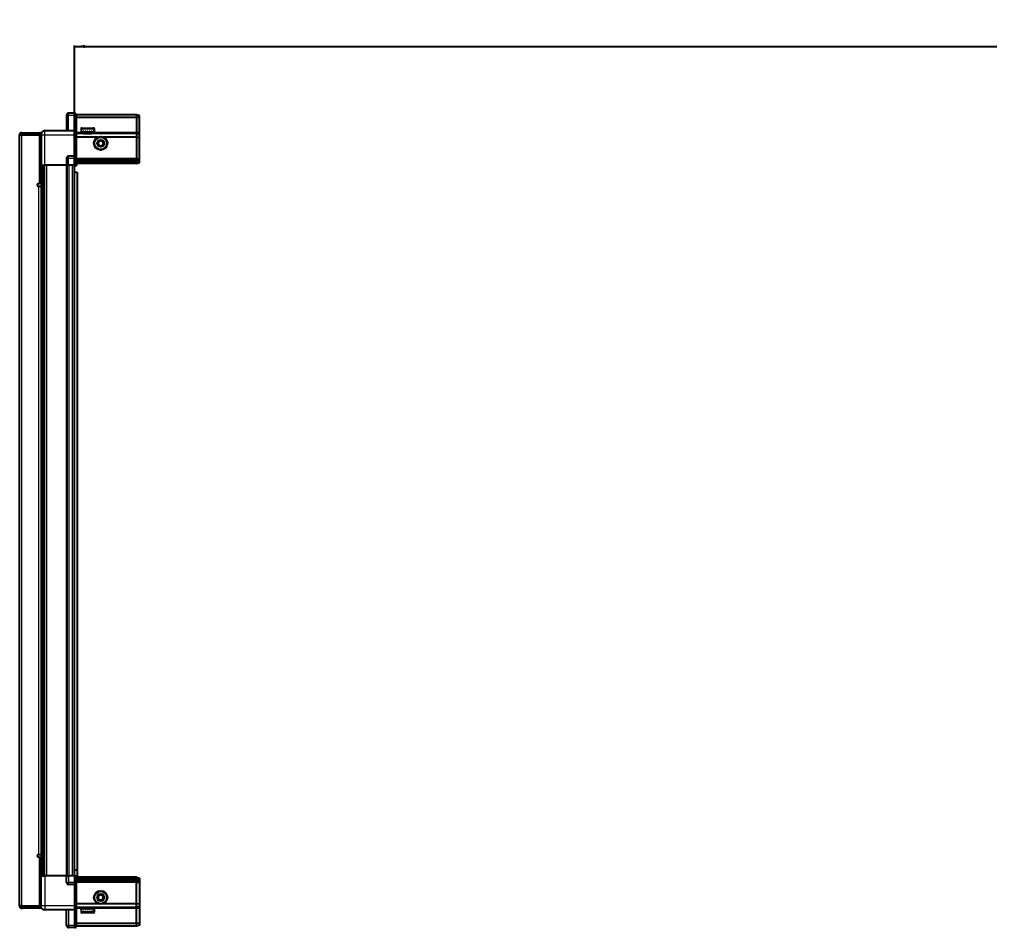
# Model space of a CAD drawing. Header units: millimetres. Extents: x 834 to 5046, y -1310 to 2026.
# Drawn here: x 1857 to 2795, y 1084 to 1960 of the extents above; entities that cross this region are included whole.
import ezdxf

# ---------------------------------------------------------------- set-up
doc = ezdxf.new("R2010")
doc.units = ezdxf.units.MM
doc.layers.add('FORMAT', color=7, linetype='Continuous')
doc.styles.add('SLDTEXTSTYLE0', font='TXT', dxfattribs={"width": 0.75})
doc.dimstyles.new('SLDDIMSTYLE0', dxfattribs={"dimtxt": 20, "dimasz": 10, "dimexe": 0, "dimexo": 0.0625, "dimgap": 5, "dimtad": 2, "dimdec": 1, "dimrnd": 1e-09, "dimzin": 12, "dimdsep": 46, "dimtxsty": 'SLDTEXTSTYLE0', "dimsah": 1, "dimcen": 0.09, "dimadec": 0, "dimazin": 3, "dimtfac": 1, "dimtofl": 0, "dimtmove": 0, "dimatfit": 3, "dimfxl": 0, "dimfrac": 2, "dimtolj": 1, "dimtzin": 12, "dimarcsym": 0})

# ---------------------------------------------------------------- blocks, each defined once
blk = doc.blocks.new('_D_4')
at = {"layer": 'FORMAT'}
for p, q in [((1910.07, 1819.77), (1910.07, 1935.26)), ((1910.07, 1934.26), (4010.07, 1934.26)), ((4010.07, 1819.77), (4010.07, 1935.26))]:
    blk.add_line(p, q, dxfattribs=at)
for points in [[(1910.07, 1934.26), (1920.07, 1932.72), (1920.07, 1935.8)], [(4010.07, 1934.26), (4000.07, 1935.8), (4000.07, 1932.72)]]:
    blk.add_solid(points, dxfattribs=at)
at = {"layer": 'FORMAT', "insert": (2930.51, 1960.04), "char_height": 20, "attachment_point": 1, "style": 'SLDTEXTSTYLE0'}
blk.add_mtext('2100', dxfattribs=at)

msp = doc.modelspace()

# ---------------------------------------------------------------- linework, layer by layer
at = {"color": 7, "linetype": 'Continuous', "lineweight": 25}
for p, q in [((1902.22, 1867.76), (1902.22, 1852.76)), ((1910.22, 1869.76), (1904.22, 1869.76)), ((1910.22, 1869.76), (1910.55, 1869.76)), ((1910.22, 1869.76), (1910.22, 1867.76)), ((1910.22, 1852.96), (1910.22, 1867.76)), ((1910.22, 1852.96), (1910.22, 1867.76)), ((1911.42, 1869.26), (1910.55, 1869.76)), ((1911.42, 1867.76), (1911.42, 1869.26)), ((1969.72, 1868.26), (1911.42, 1868.26)), ((1911.42, 1867.76), (1911.42, 1852.96)), ((1969.72, 1868.26), (1969.72, 1865.76)), ((1972.72, 1867.45), (1969.72, 1868.26)), ((1972.72, 1865.6), (1972.72, 1867.45)), ((1969.72, 1865.76), (1911.42, 1865.76)), ((1969.72, 1865.76), (1969.72, 1851.26)), ((1972.72, 1865.6), (1969.72, 1865.76)), ((1972.72, 1851.26), (1972.72, 1865.6)), ((1858.22, 1848.91), (1856.72, 1848.91)), ((1856.72, 1848.41), (1856.72, 1848.91)), ((1856.72, 1105.11), (1856.72, 1848.41)), ((1858.82, 1849.51), (1858.82, 1851.01)), ((1858.82, 1851.01), (1859.72, 1851.01)), ((1858.82, 1849.51), (1859.72, 1849.51)), ((1858.82, 1849.01), (1876.22, 1849.01)), ((1859.72, 1851.01), (1876.22, 1851.01)), ((1859.72, 1849.51), (1859.72, 1851.01)), ((1859.72, 1849.51), (1876.22, 1849.51)), ((1876.22, 1849.51), (1876.22, 1851.01)), ((1877.72, 1849.01), (1876.22, 1849.01)), ((1876.22, 1849.01), (1876.22, 1801.51)), ((1877.72, 1848.76), (1877.72, 1819.76)), ((1910.22, 1852.76), (1881.22, 1852.76)), ((1910.22, 1852.76), (1910.22, 1852.96)), ((1910.22, 1852.76), (1911.42, 1852.76)), ((1910.22, 1848.76), (1910.22, 1852.76)), ((1910.22, 1828.46), (1910.22, 1848.76)), ((1911.42, 1852.96), (1911.42, 1852.76)), ((1911.42, 1852.76), (1911.42, 1848.76)), ((1969.72, 1850.26), (1911.42, 1850.26)), ((1911.42, 1848.76), (1911.42, 1828.46)), ((1916.22, 1854.66), (1916.22, 1852.26)), ((1916.22, 1852.26), (1916.22, 1851.76)), ((1916.22, 1851.76), (1916.35, 1851.76)), ((1916.54, 1852.26), (1916.35, 1852.26)), ((1916.35, 1852.26), (1916.35, 1851.76)), ((1916.35, 1851.76), (1916.54, 1851.76)), ((1916.54, 1852.26), (1916.54, 1851.76)), ((1916.54, 1851.76), (1917.07, 1851.76)), ((1917.02, 1855.46), (1924.19, 1855.46)), ((1917.47, 1852.26), (1917.07, 1852.26)), ((1917.07, 1852.26), (1917.07, 1851.76)), ((1917.07, 1851.76), (1917.47, 1851.76)), ((1917.47, 1852.26), (1917.47, 1851.76)), ((1917.47, 1851.76), (1918.34, 1851.76)), ((1918.32, 1851.76), (1918.32, 1851.66)), ((1918.32, 1851.66), (1927.12, 1851.66)), ((1918.92, 1852.26), (1918.34, 1852.26)), ((1918.34, 1852.26), (1918.34, 1851.76)), ((1918.34, 1851.76), (1918.92, 1851.76)), ((1918.72, 1851.26), (1919.41, 1850.77)), ((1918.72, 1851.26), (1923.75, 1851.26)), ((1919.41, 1850.77), (1918.72, 1850.29)), ((1918.72, 1850.29), (1918.72, 1850.26)), ((1918.72, 1850.29), (1923.75, 1850.29)), ((1918.92, 1852.26), (1918.92, 1851.76)), ((1918.92, 1851.76), (1920.04, 1851.76)), ((1919.41, 1850.77), (1923.57, 1850.77)), ((1920.73, 1852.26), (1920.04, 1852.26)), ((1920.04, 1852.26), (1920.04, 1851.76)), ((1920.04, 1851.76), (1920.73, 1851.76)), ((1920.73, 1852.26), (1920.73, 1851.76)), ((1920.73, 1851.76), (1922, 1851.76)), ((1922.74, 1852.26), (1922, 1852.26)), ((1922, 1852.26), (1922, 1851.76)), ((1922, 1851.76), (1922.23, 1851.76)), ((1922.23, 1852.26), (1922.23, 1851.76)), ((1922.73, 1852.26), (1922.73, 1851.76)), ((1922.73, 1851.76), (1922.74, 1851.76)), ((1922.74, 1852.26), (1922.74, 1851.76)), ((1922.74, 1851.76), (1924.03, 1851.76)), ((1923.57, 1850.77), (1926.03, 1850.77)), ((1923.75, 1851.26), (1926.72, 1851.26)), ((1923.75, 1850.29), (1926.72, 1850.29)), ((1924.75, 1852.26), (1924.03, 1852.26)), ((1924.03, 1852.26), (1924.03, 1851.76)), ((1924.09, 1852.26), (1924.09, 1851.76)), ((1924.09, 1851.76), (1924.75, 1851.76)), ((1924.19, 1855.46), (1928.42, 1855.46)), ((1924.75, 1852.26), (1924.75, 1851.76)), ((1924.75, 1851.76), (1925.94, 1851.76)), ((1926.56, 1852.26), (1925.94, 1852.26)), ((1925.94, 1852.26), (1925.94, 1851.76)), ((1925.94, 1851.76), (1926.56, 1851.76)), ((1926.03, 1850.77), (1926.72, 1851.26)), ((1926.72, 1850.29), (1926.03, 1850.77)), ((1926.56, 1852.26), (1926.56, 1851.76)), ((1926.56, 1851.76), (1927.52, 1851.76)), ((1926.72, 1850.26), (1926.72, 1850.29)), ((1927.12, 1851.66), (1927.12, 1851.76)), ((1927.99, 1852.26), (1927.52, 1852.26)), ((1927.52, 1852.26), (1927.52, 1851.76)), ((1927.52, 1851.76), (1927.99, 1851.76)), ((1927.99, 1852.26), (1927.99, 1851.76)), ((1927.99, 1851.76), (1928.64, 1851.76)), ((1928.91, 1852.26), (1928.64, 1852.26)), ((1928.64, 1852.26), (1928.64, 1851.76)), ((1928.64, 1851.76), (1928.91, 1851.76)), ((1928.91, 1852.26), (1928.91, 1851.76)), ((1928.91, 1851.76), (1929.18, 1851.76)), ((1929.22, 1852.26), (1929.18, 1852.26)), ((1929.18, 1852.26), (1929.18, 1851.76)), ((1929.18, 1851.76), (1929.22, 1851.76)), ((1929.22, 1852.26), (1929.22, 1854.66)), ((1929.22, 1852.26), (1929.22, 1851.76)), ((1969.72, 1851.26), (1969.72, 1850.26)), ((1969.72, 1850.26), (1969.72, 1846.76)), ((1972.72, 1849.45), (1969.72, 1850.26)), ((1972.72, 1849.45), (1972.72, 1851.26)), ((1972.72, 1846.42), (1972.72, 1849.45)), ((1932.72, 1846.76), (1911.42, 1846.76)), ((1969.72, 1846.76), (1937.72, 1846.76)), ((1969.72, 1846.76), (1969.72, 1826.26)), ((1969.72, 1846.76), (1972.72, 1846.42)), ((1972.72, 1826.26), (1972.72, 1846.42)), ((1876.22, 1822.51), (1877.72, 1822.51)), ((1877.72, 1819.76), (1876.22, 1819.76)), ((1878.37, 1133.76), (1878.37, 1819.76)), ((1880.16, 1819.76), (1880.16, 1133.76)), ((1880.2, 1819.76), (1880.2, 1133.76)), ((1902.22, 1819.76), (1881.22, 1819.76)), ((1902.22, 1826.26), (1902.22, 1819.76)), ((1902.22, 1819.76), (1904.22, 1819.76)), ((1902.87, 1133.76), (1902.87, 1819.76)), ((1910.22, 1828.26), (1904.22, 1828.26)), ((1910.22, 1819.76), (1904.22, 1819.76)), ((1910.07, 1133.76), (1910.07, 1819.76)), ((1910.22, 1828.26), (1910.22, 1828.46)), ((1910.22, 1828.26), (1910.22, 1826.26)), ((1910.22, 1828.26), (1911.42, 1828.26)), ((1910.22, 1819.76), (1910.22, 1826.26)), ((1910.22, 1819.76), (1910.22, 1826.26)), ((1910.22, 1819.76), (1910.55, 1819.76)), ((1910.22, 1819.76), (1910.22, 1819.76)), ((1910.55, 1819.76), (1910.55, 1826.26)), ((1911.42, 1819.76), (1910.55, 1819.76)), ((1910.55, 1819.76), (1910.55, 1819.76)), ((1911.42, 1828.46), (1911.42, 1828.26)), ((1911.42, 1827.58), (1911.42, 1828.26)), ((1911.42, 1827.58), (1911.42, 1819.76)), ((1969.72, 1825.26), (1911.42, 1825.26)), ((1969.72, 1824.26), (1911.42, 1824.26)), ((1969.72, 1822.76), (1911.42, 1822.76)), ((1969.72, 1821.26), (1911.42, 1821.26)), ((1969.72, 1826.26), (1969.72, 1825.26)), ((1969.72, 1825.26), (1969.72, 1824.26)), ((1969.72, 1825.26), (1972.72, 1824.45)), ((1969.72, 1824.26), (1969.72, 1822.76)), ((1969.72, 1824.26), (1972.72, 1823.71)), ((1969.72, 1822.76), (1972.72, 1823.21)), ((1969.72, 1822.76), (1969.72, 1821.26)), ((1969.72, 1821.26), (1972.72, 1822.06)), ((1972.72, 1824.45), (1972.72, 1826.26)), ((1972.72, 1823.71), (1972.72, 1824.45)), ((1972.72, 1823.21), (1972.72, 1823.71)), ((1972.72, 1822.06), (1972.72, 1823.21)), ((1910.07, 1812.76), (1912.57, 1812.76)), ((1912.57, 1812.76), (1912.57, 1139.26)), ((1876.22, 1801.51), (1874.87, 1801.51)), ((1874.87, 1799.51), (1875.62, 1799.51)), ((1875.62, 1799.51), (1877.72, 1799.51)), ((1877.72, 1799.51), (1877.72, 1154.01)), ((1875.62, 1154.01), (1874.87, 1154.01)), ((1877.72, 1154.01), (1875.62, 1154.01)), ((1874.87, 1152.01), (1876.22, 1152.01)), ((1876.22, 1152.01), (1876.22, 1104.51)), ((1912.57, 1139.26), (1910.07, 1139.26)), ((1912.57, 1139.26), (1912.57, 1132.26)), ((1877.72, 1133.76), (1876.22, 1133.76)), ((1877.72, 1131.01), (1876.22, 1131.01)), ((1877.72, 1104.76), (1877.72, 1133.76)), ((1902.22, 1133.76), (1881.22, 1133.76)), ((1902.22, 1127.26), (1902.22, 1133.76)), ((1902.22, 1133.76), (1904.22, 1133.76)), ((1910.22, 1133.76), (1904.22, 1133.76)), ((1910.22, 1127.26), (1910.22, 1133.76)), ((1910.22, 1133.76), (1910.55, 1133.76)), ((1910.22, 1127.26), (1910.22, 1125.26)), ((1910.22, 1127.26), (1910.22, 1125.26)), ((1910.55, 1127.26), (1910.55, 1133.76)), ((1910.55, 1133.76), (1911.42, 1133.76)), ((1911.42, 1133.76), (1911.42, 1125.93)), ((1969.72, 1132.26), (1911.42, 1132.26)), ((1969.72, 1130.76), (1911.42, 1130.76)), ((1969.72, 1129.26), (1911.42, 1129.26)), ((1969.72, 1128.26), (1911.42, 1128.26)), ((1911.42, 1125.26), (1911.42, 1125.93)), ((1969.72, 1130.76), (1969.72, 1132.26)), ((1969.72, 1132.26), (1972.72, 1131.45)), ((1969.72, 1129.26), (1969.72, 1130.76)), ((1969.72, 1130.76), (1972.72, 1130.3)), ((1969.72, 1129.26), (1972.72, 1129.8)), ((1969.72, 1128.26), (1969.72, 1129.26)), ((1969.72, 1128.26), (1972.72, 1129.06)), ((1969.72, 1127.26), (1969.72, 1128.26)), ((1969.72, 1106.76), (1969.72, 1127.26)), ((1972.72, 1131.45), (1972.72, 1130.3)), ((1972.72, 1130.3), (1972.72, 1129.8)), ((1972.72, 1129.8), (1972.72, 1129.06)), ((1972.72, 1129.06), (1972.72, 1127.26)), ((1972.72, 1127.26), (1972.72, 1107.09)), ((1910.22, 1125.26), (1904.22, 1125.26)), ((1910.22, 1125.26), (1911.42, 1125.26)), ((1910.22, 1125.06), (1910.22, 1125.26)), ((1910.22, 1104.76), (1910.22, 1125.06)), ((1911.42, 1125.26), (1911.42, 1125.06)), ((1911.42, 1125.06), (1911.42, 1104.76)), ((1932.72, 1106.76), (1911.42, 1106.76)), ((1969.72, 1106.76), (1937.72, 1106.76)), ((1969.72, 1106.76), (1972.72, 1107.09)), ((1969.72, 1103.26), (1969.72, 1106.76)), ((1972.72, 1107.09), (1972.72, 1104.06)), ((1856.72, 1104.61), (1856.72, 1105.11)), ((1858.22, 1104.61), (1856.72, 1104.61)), ((1876.22, 1104.51), (1858.82, 1104.51)), ((1858.82, 1104.01), (1858.82, 1102.51)), ((1858.82, 1104.01), (1859.72, 1104.01)), ((1858.82, 1102.51), (1859.72, 1102.51)), ((1859.72, 1104.01), (1859.72, 1102.51)), ((1876.22, 1104.01), (1859.72, 1104.01)), ((1876.22, 1102.51), (1859.72, 1102.51)), ((1876.22, 1104.51), (1877.72, 1104.51)), ((1876.22, 1104.01), (1876.22, 1102.51)), ((1910.22, 1100.76), (1881.22, 1100.76)), ((1902.22, 1085.76), (1902.22, 1100.76)), ((1910.22, 1100.76), (1910.22, 1104.76)), ((1910.22, 1100.76), (1911.42, 1100.76)), ((1910.22, 1100.56), (1910.22, 1100.76)), ((1910.22, 1085.76), (1910.22, 1100.56)), ((1911.42, 1104.76), (1911.42, 1100.76)), ((1969.72, 1103.26), (1911.42, 1103.26)), ((1911.42, 1100.76), (1911.42, 1100.56)), ((1911.42, 1100.56), (1911.42, 1085.76)), ((1916.22, 1101.76), (1916.22, 1098.86)), ((1916.32, 1101.76), (1916.22, 1101.76)), ((1916.32, 1101.26), (1916.32, 1101.76)), ((1916.48, 1101.76), (1916.32, 1101.76)), ((1916.32, 1101.26), (1916.48, 1101.26)), ((1916.48, 1101.26), (1916.48, 1101.76)), ((1916.97, 1101.76), (1916.48, 1101.76)), ((1916.97, 1101.26), (1916.97, 1101.76)), ((1917.35, 1101.76), (1916.97, 1101.76)), ((1916.97, 1101.26), (1917.35, 1101.26)), ((1917.17, 1098.06), (1917.02, 1098.06)), ((1928.42, 1098.06), (1917.17, 1098.06)), ((1917.35, 1101.26), (1917.35, 1101.76)), ((1918.19, 1101.76), (1917.35, 1101.76)), ((1918.19, 1101.26), (1918.19, 1101.76)), ((1918.75, 1101.76), (1918.19, 1101.76)), ((1918.19, 1101.26), (1918.75, 1101.26)), ((1918.32, 1101.86), (1918.32, 1101.76)), ((1923.72, 1101.86), (1918.32, 1101.86)), ((1918.72, 1103.26), (1918.72, 1103.22)), ((1918.72, 1103.22), (1919.41, 1102.74)), ((1918.82, 1103.22), (1918.72, 1103.22)), ((1919.41, 1102.74), (1918.72, 1102.26)), ((1918.82, 1102.26), (1918.72, 1102.26)), ((1918.75, 1101.26), (1918.75, 1101.76)), ((1919.85, 1101.76), (1918.75, 1101.76)), ((1926.72, 1103.22), (1918.82, 1103.22)), ((1926.72, 1102.26), (1918.82, 1102.26)), ((1919.5, 1102.74), (1919.41, 1102.74)), ((1926.03, 1102.74), (1919.5, 1102.74)), ((1919.85, 1101.26), (1919.85, 1101.76)), ((1920.54, 1101.76), (1919.85, 1101.76)), ((1919.85, 1101.26), (1920.54, 1101.26)), ((1920.54, 1101.26), (1920.54, 1101.76)), ((1921.8, 1101.76), (1920.54, 1101.76)), ((1921.8, 1101.26), (1921.8, 1101.76)), ((1922.1, 1101.76), (1921.8, 1101.76)), ((1921.8, 1101.26), (1922.53, 1101.26)), ((1922.1, 1101.26), (1922.1, 1101.76)), ((1922.53, 1101.26), (1922.53, 1101.76)), ((1923.83, 1101.76), (1922.53, 1101.76)), ((1927.12, 1101.86), (1923.72, 1101.86)), ((1923.83, 1101.26), (1923.83, 1101.76)), ((1923.83, 1101.26), (1924.55, 1101.26)), ((1923.96, 1101.26), (1923.96, 1101.76)), ((1924.55, 1101.76), (1923.96, 1101.76)), ((1924.55, 1101.26), (1924.55, 1101.76)), ((1925.76, 1101.76), (1924.55, 1101.76)), ((1925.76, 1101.26), (1925.76, 1101.76)), ((1926.39, 1101.76), (1925.76, 1101.76)), ((1925.76, 1101.26), (1926.39, 1101.26)), ((1926.03, 1102.74), (1926.72, 1103.22)), ((1926.72, 1102.26), (1926.03, 1102.74)), ((1926.39, 1101.26), (1926.39, 1101.76)), ((1927.38, 1101.76), (1926.39, 1101.76)), ((1926.72, 1103.22), (1926.72, 1103.26)), ((1927.12, 1101.76), (1927.12, 1101.86)), ((1927.38, 1101.26), (1927.38, 1101.76)), ((1927.87, 1101.76), (1927.38, 1101.76)), ((1927.38, 1101.26), (1927.87, 1101.26)), ((1927.87, 1101.26), (1927.87, 1101.76)), ((1928.55, 1101.76), (1927.87, 1101.76)), ((1928.55, 1101.26), (1928.55, 1101.76)), ((1928.84, 1101.76), (1928.55, 1101.76)), ((1928.55, 1101.26), (1928.84, 1101.26)), ((1928.84, 1101.26), (1928.84, 1101.76)), ((1929.15, 1101.76), (1928.84, 1101.76)), ((1929.15, 1101.26), (1929.15, 1101.76)), ((1929.22, 1101.76), (1929.15, 1101.76)), ((1929.15, 1101.26), (1929.22, 1101.26)), ((1929.22, 1098.86), (1929.22, 1101.76)), ((1929.22, 1101.26), (1929.22, 1101.76)), ((1929.22, 1101.76), (1929.22, 1101.76)), ((1972.72, 1104.06), (1969.72, 1103.26)), ((1969.72, 1102.26), (1969.72, 1103.26)), ((1969.72, 1087.76), (1969.72, 1102.26)), ((1972.72, 1104.06), (1972.72, 1102.26)), ((1972.72, 1102.26), (1972.72, 1087.91)), ((1910.22, 1083.76), (1904.22, 1083.76)), ((1910.22, 1085.76), (1910.22, 1083.76)), ((1910.22, 1083.76), (1910.55, 1083.76)), ((1910.22, 1083.76), (1910.22, 1083.76)), ((1910.22, 1083.76), (1910.55, 1083.76)), ((1910.55, 1083.76), (1911.42, 1084.26)), ((1910.55, 1083.76), (1911.42, 1084.26)), ((1969.72, 1087.76), (1911.42, 1087.76)), ((1911.42, 1084.26), (1911.42, 1085.76)), ((1969.72, 1085.26), (1911.42, 1085.26)), ((1972.72, 1087.91), (1969.72, 1087.76)), ((1969.72, 1085.26), (1969.72, 1087.76)), ((1972.72, 1086.06), (1969.72, 1085.26)), ((1972.72, 1087.91), (1972.72, 1086.06))]:
    msp.add_line(p, q, dxfattribs=at)
at = {"color": 8, "linetype": 'Continuous', "lineweight": 18}
for p, q in [((1904.22, 1867.76), (1902.22, 1867.76)), ((1904.22, 1867.76), (1904.22, 1869.76)), ((1904.22, 1852.76), (1904.22, 1867.76)), ((1910.22, 1867.76), (1904.22, 1867.76)), ((1910.22, 1867.76), (1911.42, 1867.76)), ((1858.82, 1849.01), (1858.82, 1104.51)), ((1881.22, 1819.76), (1881.22, 1848.76)), ((1910.22, 1848.76), (1881.22, 1848.76)), ((1910.22, 1852.96), (1911.42, 1852.96)), ((1910.22, 1848.76), (1911.42, 1848.76)), ((1918.72, 1851.26), (1911.42, 1851.26)), ((1916.22, 1854.66), (1924.39, 1854.66)), ((1924.39, 1854.66), (1929.22, 1854.66)), ((1969.72, 1851.26), (1926.72, 1851.26)), ((1972.72, 1851.26), (1969.72, 1851.26)), ((1877.72, 1799.51), (1877.72, 1819.76)), ((1878.96, 1819.76), (1878.96, 1133.76)), ((1881.4, 1133.76), (1881.4, 1819.76)), ((1882.82, 1819.76), (1882.82, 1133.76)), ((1902.22, 1826.26), (1904.22, 1826.26)), ((1902.22, 1133.76), (1902.22, 1819.76)), ((1904.22, 1826.26), (1904.22, 1828.26)), ((1904.22, 1819.76), (1904.22, 1826.26)), ((1910.22, 1826.26), (1904.22, 1826.26)), ((1904.87, 1133.76), (1904.87, 1819.76)), ((1908.07, 1133.76), (1908.07, 1819.76)), ((1910.22, 1828.46), (1911.42, 1828.46)), ((1910.22, 1826.26), (1910.55, 1826.26)), ((1910.22, 1819.76), (1910.55, 1819.76)), ((1969.72, 1826.26), (1911.42, 1826.26)), ((1969.72, 1826.26), (1972.72, 1826.26)), ((1875.62, 1154.01), (1875.62, 1799.51)), ((1877.72, 1133.76), (1877.72, 1154.01)), ((1881.22, 1133.76), (1881.22, 1104.76)), ((1902.22, 1127.26), (1904.22, 1127.26)), ((1904.22, 1133.76), (1904.22, 1127.26)), ((1904.22, 1127.26), (1904.22, 1125.26)), ((1910.22, 1127.26), (1904.22, 1127.26)), ((1910.22, 1127.26), (1910.55, 1127.26)), ((1969.72, 1127.26), (1911.42, 1127.26)), ((1969.72, 1127.26), (1972.72, 1127.26)), ((1911.42, 1125.06), (1910.22, 1125.06)), ((1910.22, 1104.76), (1881.22, 1104.76)), ((1904.22, 1100.76), (1904.22, 1085.76)), ((1910.22, 1104.76), (1911.42, 1104.76)), ((1911.42, 1100.56), (1910.22, 1100.56)), ((1918.72, 1102.26), (1911.42, 1102.26)), ((1916.39, 1098.86), (1916.22, 1098.86)), ((1929.22, 1098.86), (1916.39, 1098.86)), ((1969.72, 1102.26), (1926.72, 1102.26)), ((1972.72, 1102.26), (1969.72, 1102.26)), ((1904.22, 1085.76), (1902.22, 1085.76)), ((1904.22, 1085.76), (1904.22, 1083.76)), ((1910.22, 1085.76), (1904.22, 1085.76)), ((1910.22, 1085.76), (1911.42, 1085.76))]:
    msp.add_line(p, q, dxfattribs=at)
at = {"color": 7, "linetype": 'Continuous', "lineweight": 25}
for centre, radius in [((1935.22, 1840.76), 6.5), ((1935.22, 1840.76), 3.46), ((1935.22, 1112.76), 6.5), ((1935.22, 1112.76), 3.46)]:
    msp.add_circle(centre, radius, dxfattribs=at)
at = {"color": 8, "linetype": 'Continuous', "lineweight": 18}
for centre in [(1935.22, 1840.76), (1935.22, 1112.76)]:
    msp.add_circle(centre, 5.7, dxfattribs=at)
at = {"color": 7, "linetype": 'Continuous', "lineweight": 25}
for centre, radius, start, end in [((1904.22, 1867.76), 2, 90, 180), ((1858.72, 1848.51), 0.5, 90, 117.52901), ((1876.12, 1848.91), 0.6, 9.59407, 90), ((1876.12, 1848.91), 2.1, 32.2369, 87.2706), ((1917.02, 1854.66), 0.8, 90, 180), ((1918.32, 1851.26), 0.4, 0, 90), ((1927.12, 1851.26), 0.4, 90, 180), ((1928.42, 1854.66), 0.8, 0, 90), ((1935.22, 1840.76), 2.5, 161.00659, 221.00659), ((1935.22, 1840.76), 2.5, 101.00659, 161.00659), ((1935.22, 1840.76), 2.5, 221.00659, 281.00659), ((1935.22, 1840.76), 2.5, 41.00659, 101.00659), ((1935.22, 1840.76), 2.5, 281.00659, 341.00659), ((1935.22, 1840.76), 2.5, 341.00659, 41.00659), ((1904.22, 1826.26), 2, 90, 180), ((1907.57, 1822.41), 5, 300, 346.70293), ((1874.87, 1800.51), 1, 90, 270), ((1874.87, 1153.01), 1, 90, 270), ((1904.22, 1127.26), 2, 180, 270), ((1935.22, 1112.76), 2.5, 127.98423, 187.98423), ((1935.22, 1112.76), 2.5, 187.98423, 247.98423), ((1935.22, 1112.76), 2.5, 67.98423, 127.98423), ((1935.22, 1112.76), 2.5, 247.98423, 307.98423), ((1935.22, 1112.76), 2.5, 7.98423, 67.98423), ((1935.22, 1112.76), 2.5, 307.98423, 7.98423), ((1858.72, 1105.01), 0.5, 243.29122, 270), ((1876.12, 1104.61), 0.6, 270, 350.40593), ((1876.12, 1104.61), 2.1, 272.7294, 327.8305), ((1917.02, 1098.86), 0.8, 180, 270), ((1918.32, 1102.26), 0.4, 270, 360), ((1927.12, 1102.26), 0.4, 180, 270), ((1928.42, 1098.86), 0.8, 270, 360), ((1904.22, 1085.76), 2, 180, 270)]:
    msp.add_arc(centre, radius, start, end, dxfattribs=at)
for centre, start_param, end_param in [((1914.02, 1826.26), 2.418858, 3.141593), ((1914.02, 1127.26), 3.141593, 3.864327)]:
    msp.add_ellipse(centre, major_axis=(3.46, 0), ratio=0.57735, start_param=start_param, end_param=end_param, dxfattribs=at)
for points, knots in [([(1858.82, 1851.01), (1858.57, 1850.98), (1858.07, 1850.93), (1857.43, 1850.54), (1856.97, 1849.98), (1856.75, 1849.4), (1856.73, 1849.03), (1856.72, 1848.91)], [0, 0, 0, 0, 0.230255, 0.448522, 0.666786, 0.88505, 1, 1, 1, 1]), ([(1856.72, 1848.41), (1856.75, 1848.45), (1856.8, 1848.54), (1857.19, 1848.68), (1857.75, 1848.81), (1858.33, 1848.92), (1858.69, 1848.98), (1858.82, 1849.01)], [0, 0, 0, 0, 0.2302553, 0.4485219, 0.6667858, 0.8850496, 1, 1, 1, 1]), ([(1881.22, 1852.76), (1880.78, 1852.71), (1880.1, 1852.64), (1879.29, 1852.2), (1878.73, 1851.75), (1878.27, 1851.19), (1877.84, 1850.37), (1877.77, 1849.7), (1877.72, 1849.26)], [0, 0, 0, 0, 0.239457, 0.368361, 0.5, 0.631639, 0.760543, 1, 1, 1, 1]), ([(1877.72, 1849.26), (1877.72, 1849.25), (1877.72, 1849.24), (1877.72, 1849.12), (1877.72, 1848.95), (1877.72, 1848.82), (1877.72, 1848.76)], [0, 0, 0, 0, 0.249394, 0.500333, 0.750167, 1, 1, 1, 1]), ([(1932.39, 1840.21), (1932.55, 1840.69), (1932.87, 1841.61), (1933.18, 1842.51), (1933.33, 1842.94)], [0, 0, 0, 0, 0.534686, 1, 1, 1, 1]), ([(1934.28, 1838.03), (1934.05, 1838.29), (1933.51, 1838.91), (1932.86, 1839.66), (1932.47, 1840.11), (1932.39, 1840.21)], [0, 0, 0, 0, 0.362901, 0.866875, 1, 1, 1, 1]), ([(1933.33, 1842.94), (1933.83, 1843.03), (1934.78, 1843.22), (1935.72, 1843.4), (1936.16, 1843.49)], [0, 0, 0, 0, 0.534686, 1, 1, 1, 1]), ([(1937.11, 1838.58), (1936.61, 1838.48), (1935.66, 1838.3), (1934.72, 1838.11), (1934.28, 1838.03)], [0, 0, 0, 0, 0.534686, 1, 1, 1, 1]), ([(1936.16, 1843.49), (1936.24, 1843.39), (1936.63, 1842.94), (1937.29, 1842.19), (1937.83, 1841.57), (1938.05, 1841.31)], [0, 0, 0, 0, 0.133125, 0.637099, 1, 1, 1, 1]), ([(1938.05, 1841.31), (1937.89, 1840.82), (1937.57, 1839.91), (1937.26, 1839), (1937.11, 1838.58)], [0, 0, 0, 0, 0.534686, 1, 1, 1, 1]), ([(1877.72, 1819.76), (1877.76, 1819.76), (1877.84, 1819.76), (1878.44, 1819.76), (1879.33, 1819.76), (1880.31, 1819.76), (1880.96, 1819.76), (1881.22, 1819.76)], [0, 0, 0, 0, 0.214694, 0.429388, 0.644082, 0.858775, 1, 1, 1, 1]), ([(1877.72, 1133.76), (1877.76, 1133.76), (1877.84, 1133.76), (1878.44, 1133.76), (1879.33, 1133.76), (1880.31, 1133.76), (1880.96, 1133.76), (1881.22, 1133.76)], [0, 0, 0, 0, 0.214694, 0.429388, 0.644082, 0.858775, 1, 1, 1, 1]), ([(1932.54, 1113.84), (1932.95, 1114.16), (1933.71, 1114.75), (1934.47, 1115.34), (1934.82, 1115.62)], [0, 0, 0, 0, 0.534686, 1, 1, 1, 1]), ([(1932.94, 1110.98), (1932.93, 1111.1), (1932.84, 1111.7), (1932.71, 1112.68), (1932.59, 1113.5), (1932.54, 1113.84)], [0, 0, 0, 0, 0.133125, 0.637099, 1, 1, 1, 1]), ([(1935.62, 1109.9), (1935.14, 1110.09), (1934.25, 1110.45), (1933.36, 1110.81), (1932.94, 1110.98)], [0, 0, 0, 0, 0.534686, 1, 1, 1, 1]), ([(1934.82, 1115.62), (1935.3, 1115.42), (1936.19, 1115.06), (1937.08, 1114.7), (1937.49, 1114.53)], [0, 0, 0, 0, 0.534686, 1, 1, 1, 1]), ([(1937.9, 1111.67), (1937.49, 1111.36), (1936.73, 1110.76), (1935.97, 1110.17), (1935.62, 1109.9)], [0, 0, 0, 0, 0.534686, 1, 1, 1, 1]), ([(1937.49, 1114.53), (1937.54, 1114.19), (1937.66, 1113.38), (1937.8, 1112.39), (1937.88, 1111.8), (1937.9, 1111.67)], [0, 0, 0, 0, 0.362901, 0.866875, 1, 1, 1, 1]), ([(1858.82, 1104.51), (1858.57, 1104.55), (1858.07, 1104.64), (1857.43, 1104.78), (1856.97, 1104.91), (1856.75, 1105.02), (1856.73, 1105.08), (1856.72, 1105.11)], [0, 0, 0, 0, 0.230255, 0.448522, 0.666786, 0.88505, 1, 1, 1, 1]), ([(1856.72, 1104.61), (1856.75, 1104.35), (1856.8, 1103.86), (1857.19, 1103.22), (1857.75, 1102.75), (1858.33, 1102.53), (1858.69, 1102.51), (1858.82, 1102.51)], [0, 0, 0, 0, 0.230255, 0.448522, 0.666786, 0.88505, 1, 1, 1, 1]), ([(1877.72, 1104.26), (1877.72, 1104.26), (1877.72, 1104.28), (1877.72, 1104.4), (1877.72, 1104.56), (1877.72, 1104.69), (1877.72, 1104.76)], [0, 0, 0, 0, 0.249394, 0.500333, 0.750167, 1, 1, 1, 1]), ([(1881.22, 1100.76), (1880.78, 1100.8), (1880.1, 1100.88), (1879.29, 1101.31), (1878.73, 1101.76), (1878.27, 1102.32), (1877.84, 1103.14), (1877.77, 1103.82), (1877.72, 1104.26)], [0, 0, 0, 0, 0.239457, 0.368361, 0.5, 0.631639, 0.760543, 1, 1, 1, 1])]:
    msp.add_open_spline(points, degree=3, knots=knots, dxfattribs=at)
for points in [[(1858.82, 1849.51), (1858.74, 1849.5), (1858.58, 1849.48), (1858.39, 1849.34), (1858.25, 1849.14), (1858.23, 1848.99), (1858.22, 1848.91)], [(1858.22, 1104.61), (1858.23, 1104.53), (1858.25, 1104.37), (1858.39, 1104.17), (1858.58, 1104.03), (1858.74, 1104.02), (1858.82, 1104.01)]]:
    msp.add_open_spline(points, degree=3, dxfattribs=at)
at = {"color": 8, "linetype": 'Continuous', "lineweight": 18}
for points, knots in [([(1881.22, 1848.76), (1880.78, 1848.76), (1880.1, 1848.76), (1879.29, 1848.76), (1878.73, 1848.76), (1878.27, 1848.76), (1877.84, 1848.76), (1877.77, 1848.76), (1877.72, 1848.76)], [0, 0, 0, 0, 0.2394568, 0.3683607, 0.5, 0.6316393, 0.7605432, 1, 1, 1, 1]), ([(1881.22, 1104.76), (1880.78, 1104.76), (1880.1, 1104.76), (1879.29, 1104.76), (1878.73, 1104.76), (1878.27, 1104.76), (1877.84, 1104.76), (1877.77, 1104.76), (1877.72, 1104.76)], [0, 0, 0, 0, 0.239457, 0.368361, 0.5, 0.631639, 0.760543, 1, 1, 1, 1])]:
    msp.add_open_spline(points, degree=3, knots=knots, dxfattribs=at)
for points in [[(1881.22, 1848.76), (1881.22, 1849.28), (1881.22, 1850.33), (1881.22, 1851.65), (1881.22, 1852.58), (1881.22, 1852.7), (1881.22, 1852.76)], [(1881.22, 1104.76), (1881.22, 1104.23), (1881.22, 1103.18), (1881.22, 1101.86), (1881.22, 1100.94), (1881.22, 1100.82), (1881.22, 1100.76)]]:
    msp.add_open_spline(points, degree=3, dxfattribs=at)

# ---------------------------------------------------------------- dimensions: what is measured, and where the dimension line sits
at = {"layer": 'FORMAT'}
dim = msp.add_linear_dim(base=(4010.07, 1934.26), p1=(1910.07, 1819.76), p2=(4010.07, 1819.76), angle=0, dimstyle='SLDDIMSTYLE0', dxfattribs=at)
dim.commit()
dim.dimension.update_dxf_attribs({"geometry": '_D_4', "text_midpoint": (2960.07, 1934.26), "dimtype": 160})

doc.saveas('drawing.dxf')
